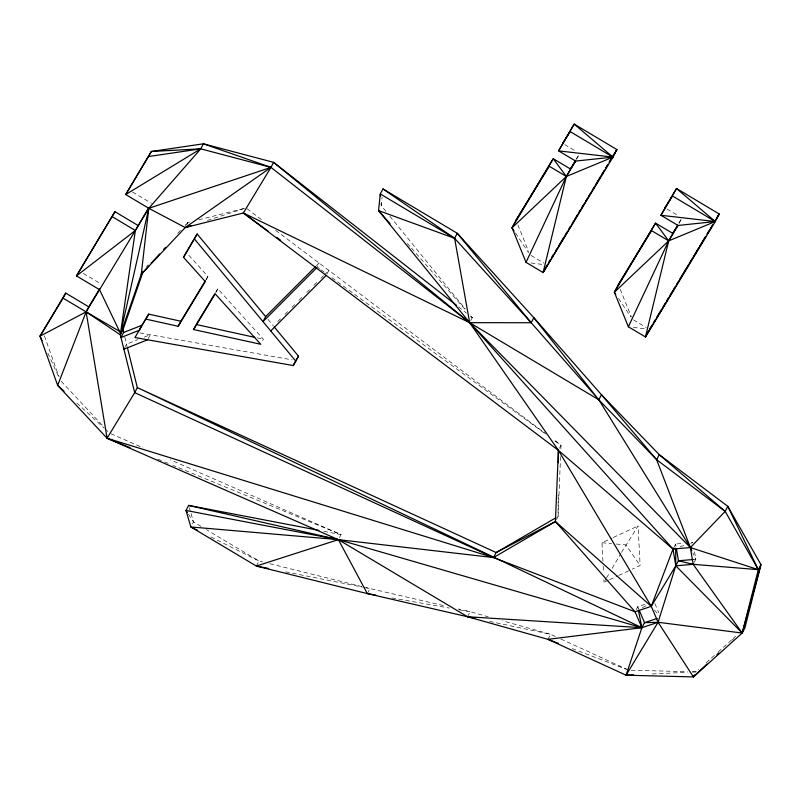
<?xml version="1.0" encoding="UTF-8"?>
<svg xmlns="http://www.w3.org/2000/svg" width="801" height="801" viewBox="0 0 801 801"><rect width="100%" height="100%" fill="white"/><g stroke="black" fill="none" stroke-linecap="round" stroke-linejoin="round"><path stroke-width="0.6" stroke-dasharray="4 3" d="M556.475 519.529L558.067 516.505L558.187 492.785M558.067 516.505L560.57 456.53M560.89 449.041L561.04 445.286L553.07 439.278M385.922 211.354L381.206 205.557L382.077 197.236M186.803 224.53L187.865 222.518L190.288 221.907M124.425 348.185L126.548 344.16L137.832 339.674M148.135 338.783L150.248 334.748L143.479 337.441M206.328 279.539L207.91 276.515L187.754 254.037M215.709 292.826L217.822 288.801L263.399 339.244L261.817 342.267M192.43 523.934L193.492 521.922L189.336 507.764M326.898 274.082L328.841 270.378L324.445 274.783M256.34 566.047L258.983 561.01L262.598 561.912M339.454 537.631L341.036 534.607L170.413 459.824M470.708 320.67L472.3 317.647L469.937 314.753M576.8 158.908L578.502 155.674M367.329 593.611L369.972 588.575L446.047 606.137M467.554 616.75L470.197 611.714L488.199 616.77M559.458 448.31L561.04 445.286L552.97 439.389M679.138 223.319L681.401 219.003M547.954 639.338L550.597 634.302L556.254 636.905M636.124 609.751L637.706 606.737L646.968 603.634M673.01 549.045L675.654 544.019L683.093 543.378M694.217 562.302L695.799 559.278L694.407 550.898M608.53 580.174L604.014 582.267L605.886 579.073M606.517 578.002L609.641 572.665M612.134 568.4L620.875 553.461M621.506 552.39L638.087 525.947L640.129 565.496L632.229 569.161M205.977 279.709L207.91 276.515M215.92 291.954L217.822 288.801M575.909 159.669L578.392 155.574M678.858 223.058L681.341 218.953M185.361 225.291L187.865 222.518L185.321 225.211M146.443 266.583L148.135 264.781M177.722 233.311L181.096 229.707M316.475 265.672L319.098 263.038L317.066 266.903L320.02 269.056M277.797 321.521L280.44 318.878M284.836 314.463L288.36 310.938M291.874 307.414L295.399 303.879M298.923 300.355L302.438 296.831M306.843 292.425L310.357 288.891M313.882 285.366L317.406 281.842M320.921 278.307L323.564 275.664M732.214 640.019L734.026 638.307M692.314 672.059L696.059 671.879L698.822 669.396M706.192 662.777L714.472 655.328M718.157 652.014L735.648 636.284M642.392 607.699L647.629 604.795M602.933 561.261L601.982 542.728L612.134 538.012M613.266 537.481L638.087 525.947M609.661 579.654L617.561 575.979M618.682 575.458L631.098 569.691M680.069 546.743L685.956 544.82M690.662 543.288L693.015 542.517L690.532 542.728M207.429 220.395L244.836 208.35M198.758 219.794L244.786 208.27M693.326 559.498L695.799 559.278L692.835 552.88M652.314 673.961L687.308 672.299M631.208 670.237L687.328 671.659M692.314 671.789L696.059 671.879M601.982 542.728L611.543 543.609M616.319 544.049L625.871 544.92L640.129 565.496M530.973 262.968L543.358 264.53M633.311 327.379L645.686 328.931M139.885 332.916L292.165 359.859M391.819 597.916L449.381 608.049M459.173 609.781L470.197 611.714L458.122 608.93M323.834 531.313L341.036 534.607L172.776 465.311M285.667 571.864L362.643 587.123M363.864 587.363L369.972 588.575L366.357 587.674M489.541 621.396L550.597 634.302L502.597 620.815M257.291 337.902L263.399 339.244M269.837 563.714L361.531 586.482M572.184 648.59L626.402 669.296M157.797 459.143L163.554 461.516M164.706 461.987L168.16 463.409M110.868 433.721L142.938 447.779M560.79 638.978L628.715 670.177M210.953 537L258.983 561.01L206.378 529.611M564.685 144.591L575.358 150.968M667.013 209.001L677.696 215.379M531.053 255.439L543.869 263.078M633.391 319.839L646.207 327.489M132.555 192.01L151.429 203.274M83.314 273.391L101.136 284.025M201.001 526.407L193.492 521.922L188.045 513.571M321.001 269.777L324.936 272.65M331.944 277.777L545.902 434.222M246.988 208.711L262.798 220.625M275.634 230.298L546.092 434.032M458.522 306.883L466.392 313.031M470.327 316.115L472.3 317.647L469.827 314.833M76.836 402.993L104.24 428.185M105.161 429.026L107.895 431.539M61.146 381.236L102.908 425.922M407.339 243.464L410.633 247.219M411.454 248.16L465.721 310.137M654.427 609.982L659.153 615.428M267.975 319.389L273.391 325.927M389.847 216.19L465.231 308.956M618.512 298.443L630.938 317.126M515.484 233.001L528.61 252.726M47.84 353.131L59.254 378.062M654.888 603.594L658.782 612.695M638.677 609.01L637.706 606.737L638.167 609.06M620.194 289.271L631.388 316.906M517.867 224.871L528.59 251.344M44.365 335.789L59.034 376.81M124.806 337.151L127.119 346.493M676.044 546.412L675.654 544.019L675.664 546.442M381.026 203.234L381.206 205.557M603.193 566.207L603.513 572.385M603.894 579.794L604.014 582.267"/><path stroke-width="1.2" d="M558.337 462.808L558.397 450.322L469.656 322.683L378.563 210.593L380.295 193.952L382.938 188.926L457.251 233.281L533.846 317.707L601.461 394.753L656.63 459.704L725.175 511.388L758.307 569.661L742.207 633.04L693.416 676.915L626.072 675.203L547.954 639.338L467.554 616.75L367.329 593.611L256.34 566.047L190.848 526.958L185.992 510.447L188.636 505.411L318.918 530.372M633.571 674.853L626.072 675.203L641.881 627.704L635.063 611.774L555.423 521.541L558.397 450.322L243.354 213.006L185.221 227.554L141.266 274.312L120.33 334.808L134.688 392.63L107.084 438.257L338.392 539.644L467.554 616.75L474.883 618.302M148.756 265.982L141.266 274.312L148.786 208.3L200.731 148.846L203.374 143.81L273.602 162.343L456.56 305.351M691.854 550.748L690.372 547.554L469.656 322.683L273.602 162.343L270.958 167.379L148.786 208.3L120.54 333.106L135.349 230.498L148.866 207.499M526.027 262.348L566.357 176.46L575.669 161.071L558.587 150.868L574.187 124.085L616.9 149.577L612.935 157.126L575.669 161.071L570.322 168.911L553.241 158.708L515.994 220.265L512.039 227.814L526.027 262.348L543.108 272.55L566.357 176.46L575.288 160.701M628.354 326.758L668.695 240.861L678.006 225.471L660.915 215.279L676.515 188.495L719.228 213.987L715.263 221.537L678.006 225.471L672.66 233.311L655.568 223.119L618.332 284.675L614.367 292.225L628.354 326.758L645.446 336.951L668.695 240.861L677.626 225.111M558.337 643.303L547.954 639.338L641.881 627.704L644.525 622.667L658.092 622.277L742.207 633.04L760.95 564.625L727.819 506.352L659.273 454.678L601.461 394.753L598.818 399.789L690.372 547.554L693.155 564.315L742.207 633.04L744.85 628.014L760.95 564.625L758.307 569.661L693.155 564.315L678.437 560.78L676.444 548.805M626.072 675.203L658.092 622.277L675.794 565.816L678.437 560.78L693.326 559.498M130.132 447.749L107.084 438.257L57.652 385.361L86.118 311.879L88.761 306.853L65.702 293.076L63.059 298.112L86.118 311.879L120.33 334.808L122.974 329.772L143.099 271.599M64.04 391.238L57.652 385.361L40.05 336.14L65.702 293.076M120.691 333.757L99.544 289.682L76.485 275.914L114.933 211.694L137.992 225.461M191.069 225.672L185.221 227.554L148.786 208.3L125.717 194.533L151.369 151.479L203.374 143.81L270.958 167.379L469.656 322.683L598.818 399.789L656.63 459.704L690.372 547.554L758.307 569.661L727.819 506.352L725.175 511.388L690.372 547.554L673.01 549.045L558.397 450.322L651.273 606.347L658.092 622.277L693.416 676.915L706.953 664.049M141.266 274.312L142.318 272.3M123.644 332.475L121.001 337.511L139.334 330.272L141.977 325.246L123.644 332.475L122.974 329.772M274.182 326.868L298.473 356.165L293.196 365.546L134.938 337.541L148.706 314.122L180.846 321.251L205.336 280.781M146.062 319.158L178.202 326.287L205.266 281.551L183.499 257.271L197.166 234.022L265.652 316.585L263.008 321.622L316.455 268.065M183.499 257.271L197.166 234.022M178.202 326.287L180.846 321.251M193.582 329.541L215.179 293.837L260.756 344.28L193.582 329.541L196.225 324.505L254.848 337.371M293.196 365.546L298.473 356.165M514.102 230.928L512.039 227.814L566.357 176.46L612.935 157.126L558.587 150.868L574.187 124.085L612.935 157.126L543.108 272.55L547.073 264.991M148.726 156.515L200.731 148.846L125.717 194.533L151.369 151.479L200.731 148.846L270.958 167.379L243.354 213.006L469.656 322.683L531.203 322.733L533.846 317.707L598.818 399.789L531.203 322.733L454.608 238.318L382.938 188.926M615.749 294.297L614.367 292.225L668.695 240.861L715.263 221.537L660.915 215.279L676.515 188.495L715.263 221.537L645.446 336.951L648.84 330.483M656.63 459.704L659.273 454.678L725.175 511.388M693.416 676.915L694.477 674.903M543.108 272.55L604.705 169.892M605.987 167.759L607.909 164.545M645.446 336.951L705.751 236.445M712.81 224.68L707.043 234.303L708.885 231.089M714.102 222.538L719.228 213.987L716.645 218.262M114.933 211.694L76.485 275.914L135.349 230.498L112.29 216.731M42.123 340.675L40.05 336.14L63.059 298.112M88.761 306.853L99.634 288.881M148.786 208.3L86.118 311.879L40.05 336.14M140.095 328.36L148.706 314.122M196.856 323.454L214.648 294.057M512.039 227.814L553.241 158.708L566.357 176.46L549.276 166.258L515.994 220.265M549.015 261.787L550.307 259.654M551.599 257.511L553.541 254.307M555.473 251.103L556.765 248.961M558.708 245.757L563.884 237.206M565.176 235.073L567.118 231.869M569.05 228.665L570.342 226.523M572.284 223.319L573.576 221.176M574.868 219.043L577.461 214.768M578.753 212.635L580.695 209.421M581.987 207.289L583.919 204.085M585.861 200.881L587.153 198.738M588.445 196.605L590.387 193.391M592.329 190.187L594.272 186.983M595.564 184.851L600.73 176.3M602.022 174.157L603.964 170.953M605.906 167.749L607.198 165.607M610.432 160.27L609.14 162.403L616.9 149.577L611.724 158.127M614.367 292.225L655.568 223.119L668.695 240.861L651.603 230.668L618.332 284.675M649.401 329.401L651.994 325.126M653.286 322.993L655.228 319.789M656.52 317.647L661.686 309.096M662.978 306.963L665.571 302.688M666.863 300.545L668.805 297.341M670.097 295.209L675.263 286.658M676.555 284.515L678.497 281.311M679.789 279.179L688.84 264.21M690.132 262.077L692.074 258.873M693.366 256.731L698.542 248.19M699.834 246.047L705.651 236.425M710.827 227.884L712.119 225.742M714.061 222.538L715.353 220.395M675.684 548.855L675.794 565.816L651.273 606.347L635.063 611.774L493.506 557.576L134.688 392.63L137.331 387.594L127.409 347.664M562.552 143.319L570.222 131.634L612.935 157.126M664.88 207.729L672.56 196.045L715.263 221.537M151.249 263.209L159.569 253.967M163.734 249.341L165.396 247.489M265.652 316.585L315.594 266.543M270.748 330.963L326.197 275.414M716.875 654.607L718.687 652.895M185.221 227.554L270.958 167.379M555.924 517.746L496.149 552.55L493.506 557.576L338.392 539.644L190.848 526.958L197.547 530.302M675.363 548.284L673.01 549.045L651.273 606.347L555.423 521.541L493.506 557.576L107.084 438.257L86.118 311.879L120.21 331.734M555.423 521.541L496.149 552.55L137.331 387.594L641.881 627.704L658.092 622.277M123.905 349.196L147.604 339.784M657.261 618.412L644.525 622.667L639.168 610.152M638.397 610.232L641.881 627.704L338.392 539.644L256.34 566.047L268.555 568.47M531.203 322.733L457.251 233.281L454.608 238.318L469.656 322.683L673.01 549.045L675.794 565.816L693.155 564.315M467.554 616.75L641.881 627.704M375.899 595.123L367.329 593.611L338.392 539.644L188.636 505.411M338.392 539.644L185.992 510.447L187.354 512.53M243.354 213.006L268.605 231.459M276.675 237.366L280.72 240.32M675.794 565.816L742.207 633.04M390.077 223.739L378.563 210.593L454.608 238.318L380.295 193.952L380.475 196.275M194.523 239.048L295.829 361.191"/></g></svg>
